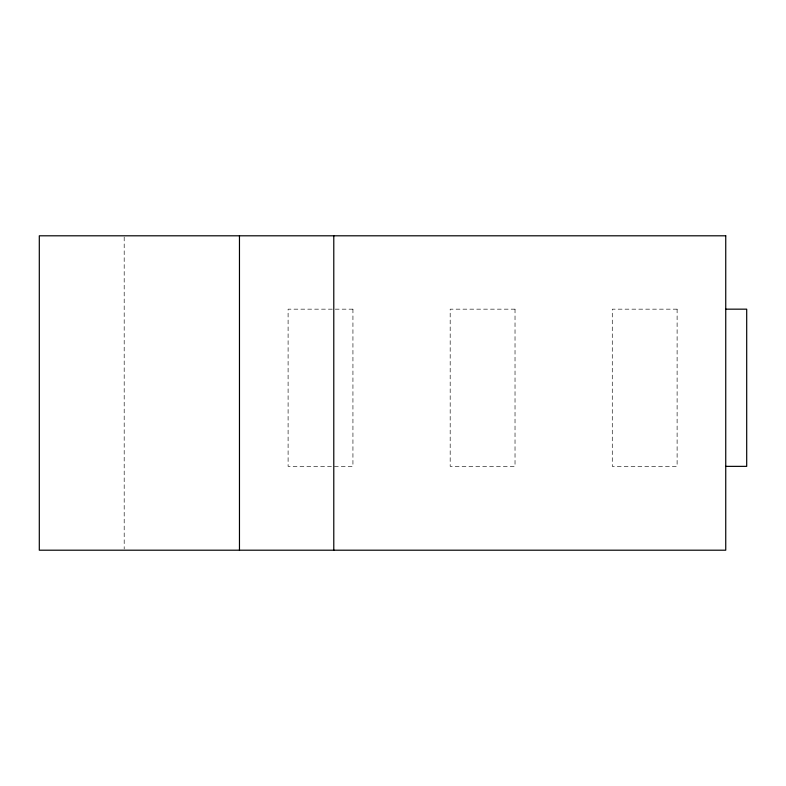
<?xml version="1.0" encoding="UTF-8"?>
<svg xmlns="http://www.w3.org/2000/svg" width="786" height="786" viewBox="0 0 786 786"><rect width="100%" height="100%" fill="white"/><g stroke="black" fill="none" stroke-linecap="round" stroke-linejoin="round"><path stroke-width="0.59" stroke-dasharray="3.93 2.95" d="M124.188 237.028L124.188 548.972M352.934 309.163L288.098 309.163L288.098 466.363L352.934 466.363L352.934 309.163M515.027 309.163L450.182 309.163L450.182 466.363L515.027 466.363L515.027 309.163M677.11 309.163L612.274 309.163L612.274 466.363L677.11 466.363L677.11 309.163"/><path stroke-width="1.18" d="M725.743 309.163L746.7 309.163L746.7 466.363L725.743 466.363M333.785 235.8L333.785 550.2M239.465 235.8L239.465 550.2M725.743 235.8L39.3 235.8L39.3 550.2L725.743 550.2L725.743 235.8"/></g></svg>
